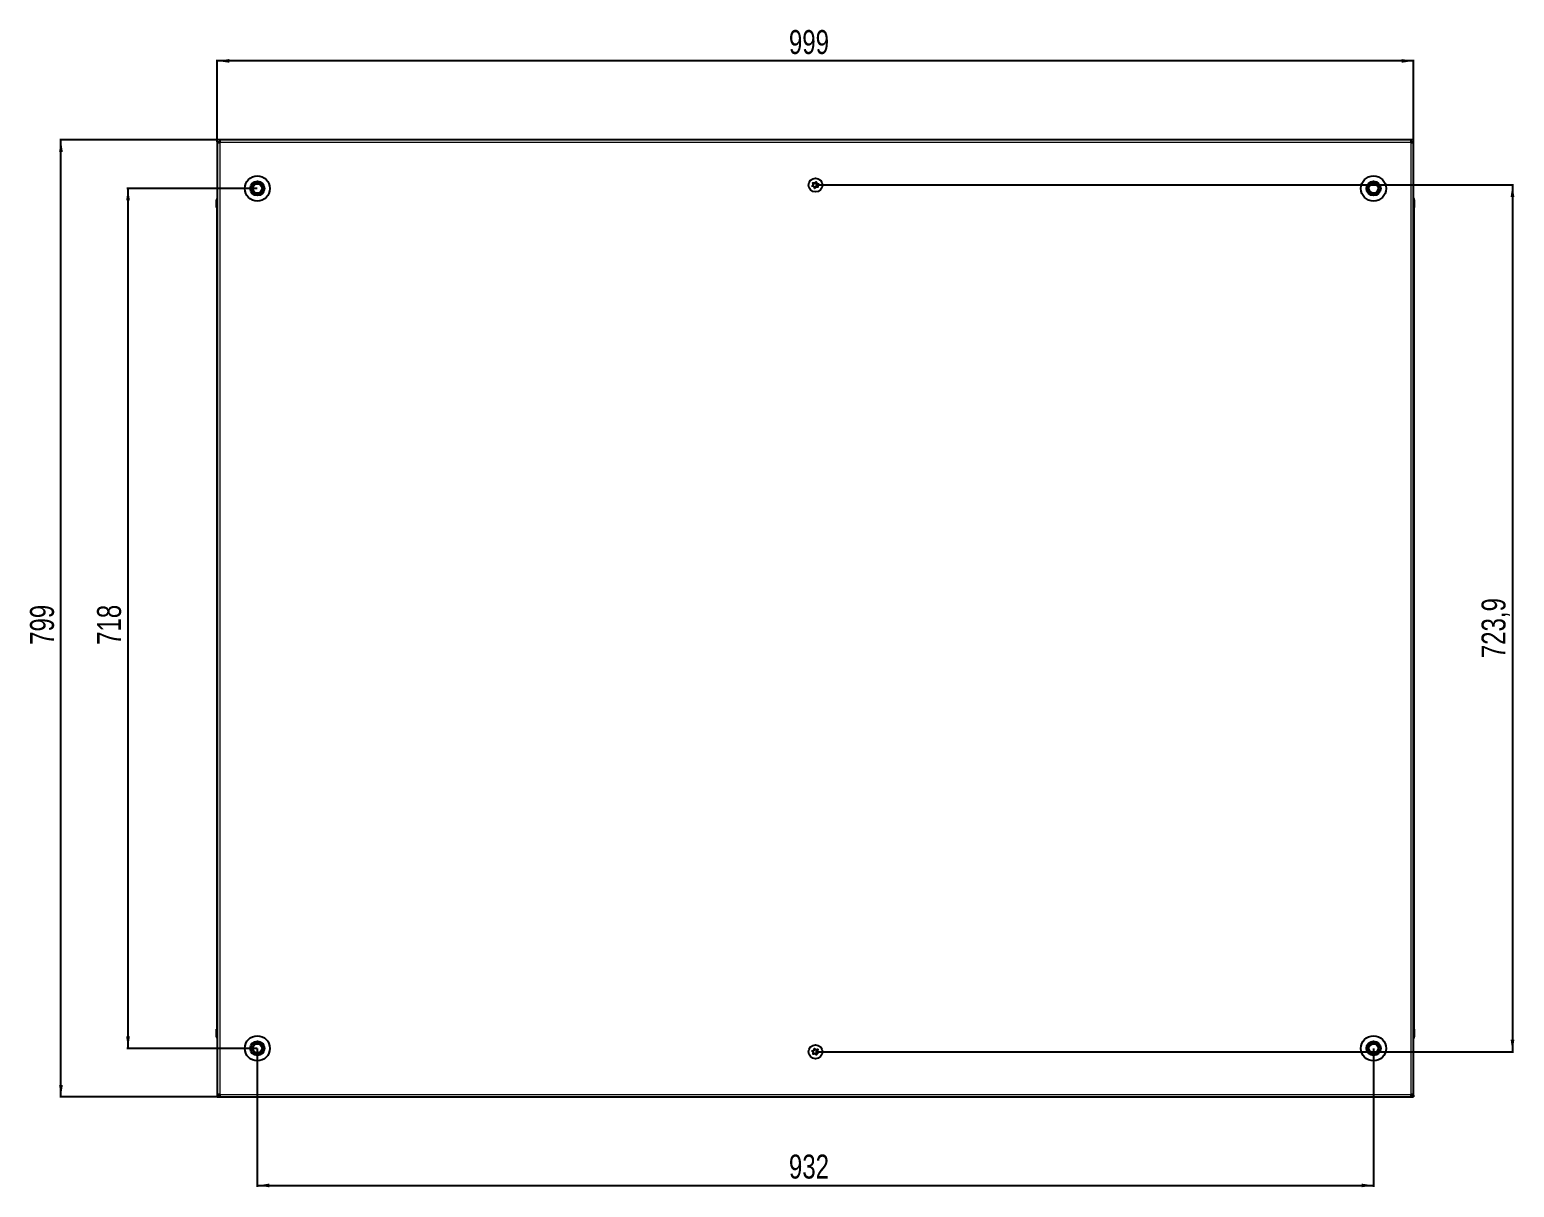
# Model space of a CAD drawing. Header units: millimetres. Extents: x 1415 to 6160, y -1588 to 1726.
# Drawn here: x 1415 to 2654, y 701 to 1668 of the extents above; entities that cross this region are included whole.
import ezdxf

# ---------------------------------------------------------------- set-up
doc = ezdxf.new("R2010")
doc.units = ezdxf.units.MM
doc.layers.add('FORMAT', color=7, linetype='Continuous')
doc.styles.add('SLDTEXTSTYLE0', font='TXT', dxfattribs={"width": 0.75})
doc.dimstyles.new('SLDDIMSTYLE0', dxfattribs={"dimtxt": 20, "dimasz": 10, "dimexe": 0, "dimexo": 0.0625, "dimgap": 5, "dimtad": 2, "dimdec": 1, "dimrnd": 1e-09, "dimzin": 12, "dimdsep": 46, "dimtxsty": 'SLDTEXTSTYLE0', "dimsah": 1, "dimcen": 0.09, "dimadec": 0, "dimazin": 3, "dimtfac": 1, "dimtofl": 0, "dimtmove": 0, "dimatfit": 3, "dimfxl": 0, "dimfrac": 2, "dimtolj": 1, "dimtzin": 12, "dimarcsym": 0})

# ---------------------------------------------------------------- blocks, each defined once
blk = doc.blocks.new('_D')
at = {"layer": 'FORMAT'}
for p, q in [((1571.3, 1575.8), (1439.8, 1575.8)), ((1440.8, 776.8), (1440.8, 1575.8)), ((1571.3, 776.8), (1439.8, 776.8))]:
    blk.add_line(p, q, dxfattribs=at)
for points in [[(1440.8, 1575.8), (1439.3, 1565.8), (1442.4, 1565.8)], [(1440.8, 776.8), (1442.4, 786.8), (1439.3, 786.8)]]:
    blk.add_solid(points, dxfattribs=at)
at = {"layer": 'FORMAT', "insert": (1415, 1154.2), "char_height": 20, "attachment_point": 1, "rotation": 90, "style": 'SLDTEXTSTYLE0'}
blk.add_mtext('799', dxfattribs=at)
blk = doc.blocks.new('_D_1')
at = {"layer": 'FORMAT'}
for p, q in [((1571.3, 1575.8), (1571.3, 1642.8)), ((2570.3, 1641.8), (1571.3, 1641.8)), ((2570.3, 1575.8), (2570.3, 1642.8))]:
    blk.add_line(p, q, dxfattribs=at)
for points in [[(1571.3, 1641.8), (1581.3, 1640.3), (1581.3, 1643.4)], [(2570.3, 1641.8), (2560.3, 1643.4), (2560.3, 1640.3)]]:
    blk.add_solid(points, dxfattribs=at)
at = {"layer": 'FORMAT', "insert": (2048.7, 1667.6), "char_height": 20, "attachment_point": 1, "style": 'SLDTEXTSTYLE0'}
blk.add_mtext('999', dxfattribs=at)
blk = doc.blocks.new('_D_2')
at = {"layer": 'FORMAT'}
for p, q in [((1604.8, 817.3), (1604.8, 701.8)), ((2536.8, 817.3), (2536.8, 701.8)), ((1604.8, 702.8), (2536.8, 702.8))]:
    blk.add_line(p, q, dxfattribs=at)
for points in [[(1604.8, 702.8), (1614.8, 701.3), (1614.8, 704.4)], [(2536.8, 702.8), (2526.8, 704.4), (2526.8, 701.3)]]:
    blk.add_solid(points, dxfattribs=at)
at = {"layer": 'FORMAT', "insert": (2048.7, 728.6), "char_height": 20, "attachment_point": 1, "style": 'SLDTEXTSTYLE0'}
blk.add_mtext('932', dxfattribs=at)
blk = doc.blocks.new('_D_3')
at = {"layer": 'FORMAT'}
for p, q in [((2070.8, 1538.3), (2653.8, 1538.3)), ((2652.8, 1538.3), (2652.8, 814.5)), ((2070.8, 814.5), (2653.8, 814.5))]:
    blk.add_line(p, q, dxfattribs=at)
for points in [[(2652.8, 1538.3), (2651.3, 1528.3), (2654.4, 1528.3)], [(2652.8, 814.5), (2654.4, 824.5), (2651.3, 824.5)]]:
    blk.add_solid(points, dxfattribs=at)
at = {"layer": 'FORMAT', "insert": (2627, 1143.1), "char_height": 20, "attachment_point": 1, "rotation": 90, "style": 'SLDTEXTSTYLE0'}
blk.add_mtext('723,9', dxfattribs=at)
blk = doc.blocks.new('_D_4')
at = {"layer": 'FORMAT'}
for p, q in [((1604.8, 1535.3), (1495.8, 1535.3)), ((1496.8, 1535.3), (1496.8, 817.3)), ((1604.8, 817.3), (1495.8, 817.3))]:
    blk.add_line(p, q, dxfattribs=at)
for points in [[(1496.8, 1535.3), (1495.3, 1525.3), (1498.4, 1525.3)], [(1496.8, 817.3), (1498.4, 827.3), (1495.3, 827.3)]]:
    blk.add_solid(points, dxfattribs=at)
at = {"layer": 'FORMAT', "insert": (1471, 1154.2), "char_height": 20, "attachment_point": 1, "rotation": 90, "style": 'SLDTEXTSTYLE0'}
blk.add_mtext('718', dxfattribs=at)

msp = doc.modelspace()

# ---------------------------------------------------------------- linework, layer by layer
at = {"color": 7, "linetype": 'Continuous', "lineweight": 25}
for p, q in [((1571.32, 1574.32), (1571.32, 1575.82)), ((1573.42, 1575.82), (1571.32, 1575.82)), ((1571.32, 1574.32), (1573.42, 1574.32)), ((1571.32, 1574.32), (1571.32, 1573.72)), ((2568.22, 1575.82), (1573.42, 1575.82)), ((1573.42, 1575.82), (1573.42, 1573.72)), ((2568.22, 1573.72), (2568.22, 1575.82)), ((2570.32, 1575.82), (2568.22, 1575.82)), ((2568.22, 1574.32), (2570.32, 1574.32)), ((2570.32, 1574.32), (2570.32, 1575.82)), ((2570.32, 1573.72), (2570.32, 1574.32)), ((1571.32, 1573.72), (1571.32, 778.92)), ((1571.32, 1573.72), (1573.42, 1573.72)), ((2568.22, 1573.72), (2570.32, 1573.72)), ((2570.32, 778.92), (2570.32, 1573.72)), ((1570.82, 1525.82), (1570.82, 1519.32)), ((1570.82, 1519.32), (1570.82, 1525.82)), ((2570.32, 1527.15), (2570.32, 1527.15)), ((2570.82, 1525.82), (2570.82, 1519.32)), ((2570.82, 1519.32), (2570.82, 1525.82)), ((1570.82, 1519.32), (1570.82, 1519.32)), ((1571.32, 1519.32), (1570.82, 1519.32)), ((1570.97, 1519.32), (1570.97, 833.32)), ((2570.32, 1519.32), (2570.82, 1519.32)), ((2570.67, 833.32), (2570.67, 1519.32)), ((2570.82, 1519.32), (2570.82, 1519.32)), ((2570.82, 1519.32), (2570.82, 1519.32)), ((1570.82, 826.82), (1570.82, 833.32)), ((1570.82, 833.32), (1570.82, 833.32)), ((1570.82, 833.32), (1570.82, 833.32)), ((1570.82, 833.32), (1570.82, 826.82)), ((1571.32, 833.32), (1570.82, 833.32)), ((2570.32, 833.32), (2570.82, 833.32)), ((2570.82, 833.32), (2570.82, 833.32)), ((2570.82, 826.82), (2570.82, 833.32)), ((2570.82, 833.32), (2570.82, 826.82)), ((1571.32, 825.5), (1571.32, 825.5)), ((1573.42, 778.92), (1571.32, 778.92)), ((1571.32, 778.92), (1571.32, 778.32)), ((1573.42, 778.32), (1571.32, 778.32)), ((1571.32, 778.32), (1571.32, 776.82)), ((1571.32, 776.82), (1573.42, 776.82)), ((1573.42, 778.92), (1573.42, 776.82)), ((1573.42, 776.82), (2568.22, 776.82)), ((2568.22, 776.82), (2568.22, 778.92)), ((2570.32, 778.92), (2568.22, 778.92)), ((2570.32, 778.32), (2568.22, 778.32)), ((2568.22, 776.82), (2570.32, 776.82)), ((2570.32, 778.32), (2570.32, 778.92)), ((2570.32, 778.32), (2570.32, 776.82))]:
    msp.add_line(p, q, dxfattribs=at)
at = {"color": 8, "linetype": 'Continuous', "lineweight": 18}
for p, q in [((1573.42, 1573.72), (1573.42, 778.92)), ((2568.22, 1573.72), (1573.42, 1573.72)), ((2568.22, 778.92), (2568.22, 1573.72)), ((1571.32, 1525.82), (1570.82, 1525.82)), ((2570.32, 1525.82), (2570.82, 1525.82)), ((1571.32, 826.82), (1570.82, 826.82)), ((2570.32, 826.82), (2570.82, 826.82)), ((1573.42, 778.92), (2568.22, 778.92))]:
    msp.add_line(p, q, dxfattribs=at)
at = {"color": 7, "linetype": 'Continuous', "lineweight": 25}
for centre, radius in [((1604.82, 1535.32), 10.5), ((1604.82, 1535.32), 6), ((1604.82, 1535.32), 3.9), ((2070.82, 1538.17), 5.79), ((2070.82, 1538.17), 1.85), ((2536.82, 1535.32), 10.5), ((2536.82, 1535.32), 6), ((2536.82, 1535.32), 3.9), ((1604.82, 817.32), 10.5), ((1604.82, 817.32), 6), ((1604.82, 817.32), 3.9), ((2070.82, 814.47), 5.79), ((2536.82, 817.32), 10.5), ((2536.82, 817.32), 6), ((2536.82, 817.32), 3.9), ((2070.82, 814.47), 1.85)]:
    msp.add_circle(centre, radius, dxfattribs=at)
for centre, radius, start, end in [((1604.82, 1535.32), 4.62, 120, 180), ((1604.82, 1535.32), 4.62, 60, 120), ((1604.82, 1535.32), 4.62, 0, 60), ((2536.82, 1535.32), 4.62, 120, 180), ((2536.82, 1535.32), 4.62, 60, 120), ((2536.82, 1535.32), 4.62, 0, 60), ((1572.82, 1525.82), 2, 138.57492, 180), ((1572.82, 1525.82), 2, 138.59038, 180), ((1604.82, 1535.32), 4.62, 180, 240), ((1604.82, 1535.32), 4.62, 240, 300), ((1604.82, 1535.32), 4.62, 300, 0), ((2536.82, 1535.32), 4.62, 180, 240), ((2536.82, 1535.32), 4.62, 240, 300), ((2536.82, 1535.32), 4.62, 300, 0), ((2568.82, 1525.82), 2, 33.94202, 41.40962), ((2568.82, 1525.82), 2, 0, 41.40962), ((2568.82, 1525.82), 2, 360, 18.58003), ((1572.82, 826.82), 2, 180, 199.56674), ((1572.82, 826.82), 2, 180, 221.40962), ((1572.82, 826.82), 2, 213.78451, 221.40962), ((1604.82, 817.32), 4.62, 120, 180), ((1604.82, 817.32), 4.62, 60, 120), ((1604.82, 817.32), 4.62, 360, 60), ((2536.82, 817.32), 4.62, 120, 180), ((2536.82, 817.32), 4.62, 60, 120), ((2536.82, 817.32), 4.62, 0, 60), ((2568.82, 826.82), 2, 318.57492, 0), ((2568.82, 826.82), 2, 318.59038, 0), ((1604.82, 817.32), 4.62, 180, 240), ((1604.82, 817.32), 4.62, 240, 300), ((1604.82, 817.32), 4.62, 300, 360), ((2536.82, 817.32), 4.62, 180, 240), ((2536.82, 817.32), 4.62, 240, 300), ((2536.82, 817.32), 4.62, 300, 0)]:
    msp.add_arc(centre, radius, start, end, dxfattribs=at)
for points, knots in [([(1600.2, 1535.32), (1600.53, 1535.9), (1601.1, 1536.88), (1601.92, 1538.3), (1602.33, 1539.01), (1602.51, 1539.32)], [0, 0, 0, 0, 0.4391308, 0.7513783, 1, 1, 1, 1]), ([(1602.51, 1539.32), (1602.71, 1539.32), (1603.42, 1539.32), (1604.72, 1539.32), (1606.11, 1539.32), (1606.86, 1539.32), (1607.13, 1539.32)], [0, 0, 0, 0, 0.1393293, 0.4852696, 0.8163565, 1, 1, 1, 1]), ([(1607.13, 1539.32), (1607.46, 1538.75), (1608.03, 1537.77), (1608.85, 1536.35), (1609.26, 1535.64), (1609.44, 1535.32)], [0, 0, 0, 0, 0.4391308, 0.7513783, 1, 1, 1, 1]), ([(2068.73, 1540.04), (2068.72, 1540.03), (2068.71, 1540), (2068.71, 1539.95), (2068.73, 1539.8), (2068.87, 1539.44), (2069.06, 1538.94), (2068.96, 1538.31), (2068.64, 1537.91), (2068.36, 1537.63), (2068.21, 1537.45), (2068.16, 1537.36), (2068.15, 1537.32), (2068.16, 1537.29), (2068.18, 1537.26), (2068.24, 1537.22), (2068.5, 1537.15), (2068.97, 1537.09), (2069.64, 1536.85), (2069.96, 1536.21), (2070.06, 1535.75), (2070.16, 1535.5), (2070.21, 1535.45), (2070.24, 1535.43), (2070.27, 1535.43), (2070.31, 1535.44), (2070.34, 1535.46), (2070.41, 1535.51), (2070.56, 1535.68), (2070.8, 1535.98), (2071.17, 1536.34), (2071.78, 1536.51), (2072.3, 1536.38), (2072.68, 1536.28), (2072.83, 1536.27), (2072.89, 1536.29), (2072.91, 1536.31), (2072.93, 1536.34), (2072.93, 1536.4), (2072.91, 1536.54), (2072.77, 1536.9), (2072.58, 1537.41), (2072.68, 1538.04), (2073, 1538.44), (2073.28, 1538.72), (2073.43, 1538.9), (2073.48, 1538.98), (2073.49, 1539.03), (2073.48, 1539.06), (2073.46, 1539.08), (2073.4, 1539.13), (2073.14, 1539.2), (2072.67, 1539.25), (2072, 1539.5), (2071.68, 1540.13), (2071.58, 1540.6), (2071.48, 1540.85), (2071.43, 1540.9), (2071.4, 1540.91), (2071.37, 1540.92), (2071.33, 1540.91), (2071.3, 1540.89), (2071.23, 1540.84), (2071.08, 1540.67), (2070.84, 1540.37), (2070.47, 1540.01), (2069.86, 1539.84), (2069.34, 1539.97), (2068.96, 1540.06), (2068.81, 1540.07), (2068.75, 1540.06), (2068.74, 1540.04), (2068.73, 1540.04)], [0, 0, 0, 0, 0.0020087, 0.00442, 0.0093647, 0.0255282, 0.0677053, 0.0957862, 0.1246456, 0.1503415, 0.1605194, 0.1633943, 0.1656965, 0.1672448, 0.1688741, 0.1707699, 0.1786058, 0.2119941, 0.2499945, 0.2879948, 0.3213831, 0.329219, 0.3311148, 0.3327441, 0.3342924, 0.3362166, 0.3385353, 0.3413178, 0.349662, 0.3753578, 0.4042173, 0.4322982, 0.4744753, 0.4906388, 0.4966691, 0.49844, 0.5, 0.5020087, 0.50442, 0.5093647, 0.5255282, 0.5677053, 0.5957862, 0.6246456, 0.6503415, 0.6605194, 0.6633943, 0.6656965, 0.6672448, 0.6688741, 0.6707699, 0.6786058, 0.7119941, 0.7499945, 0.7879948, 0.8213831, 0.829219, 0.8311148, 0.8327441, 0.8342924, 0.8362166, 0.8385353, 0.8413178, 0.849662, 0.8753578, 0.9042173, 0.9322982, 0.9744753, 0.9906388, 0.9966691, 0.99844, 1, 1, 1, 1]), ([(2532.2, 1535.32), (2532.53, 1535.9), (2533.1, 1536.88), (2533.92, 1538.3), (2534.33, 1539.01), (2534.51, 1539.32)], [0, 0, 0, 0, 0.4391308, 0.7513783, 1, 1, 1, 1]), ([(2534.51, 1539.32), (2534.71, 1539.32), (2535.42, 1539.32), (2536.72, 1539.32), (2538.11, 1539.32), (2538.86, 1539.32), (2539.13, 1539.32)], [0, 0, 0, 0, 0.1393293, 0.4852696, 0.8163565, 1, 1, 1, 1]), ([(2539.13, 1539.32), (2539.46, 1538.75), (2540.03, 1537.77), (2540.85, 1536.35), (2541.26, 1535.64), (2541.44, 1535.32)], [0, 0, 0, 0, 0.4391308, 0.7513783, 1, 1, 1, 1]), ([(1602.51, 1531.32), (1602.18, 1531.9), (1601.61, 1532.88), (1600.79, 1534.3), (1600.38, 1535.01), (1600.2, 1535.32)], [0, 0, 0, 0, 0.4391308, 0.7513783, 1, 1, 1, 1]), ([(1607.13, 1531.32), (1606.86, 1531.32), (1606.11, 1531.32), (1604.72, 1531.32), (1603.42, 1531.32), (1602.71, 1531.32), (1602.51, 1531.32)], [0, 0, 0, 0, 0.1836435, 0.5147304, 0.8606707, 1, 1, 1, 1]), ([(1609.44, 1535.32), (1609.11, 1534.75), (1608.54, 1533.77), (1607.72, 1532.35), (1607.31, 1531.64), (1607.13, 1531.32)], [0, 0, 0, 0, 0.4391308, 0.7513783, 1, 1, 1, 1]), ([(2534.51, 1531.32), (2534.18, 1531.9), (2533.61, 1532.88), (2532.79, 1534.3), (2532.38, 1535.01), (2532.2, 1535.32)], [0, 0, 0, 0, 0.4391308, 0.7513783, 1, 1, 1, 1]), ([(2539.13, 1531.32), (2538.86, 1531.32), (2538.11, 1531.32), (2536.72, 1531.32), (2535.42, 1531.32), (2534.71, 1531.32), (2534.51, 1531.32)], [0, 0, 0, 0, 0.1836435, 0.5147304, 0.8606707, 1, 1, 1, 1]), ([(2541.44, 1535.32), (2541.11, 1534.75), (2540.54, 1533.77), (2539.72, 1532.35), (2539.31, 1531.64), (2539.13, 1531.32)], [0, 0, 0, 0, 0.4391308, 0.7513783, 1, 1, 1, 1]), ([(1600.2, 817.32), (1600.53, 817.9), (1601.1, 818.88), (1601.92, 820.3), (1602.33, 821.01), (1602.51, 821.32)], [0, 0, 0, 0, 0.4391308, 0.7513783, 1, 1, 1, 1]), ([(1602.51, 821.32), (1602.71, 821.32), (1603.42, 821.32), (1604.72, 821.32), (1606.11, 821.32), (1606.86, 821.32), (1607.13, 821.32)], [0, 0, 0, 0, 0.1393293, 0.4852696, 0.8163565, 1, 1, 1, 1]), ([(1607.13, 821.32), (1607.46, 820.75), (1608.03, 819.77), (1608.85, 818.35), (1609.26, 817.64), (1609.44, 817.32)], [0, 0, 0, 0, 0.4391308, 0.7513783, 1, 1, 1, 1]), ([(2532.2, 817.32), (2532.53, 817.9), (2533.1, 818.88), (2533.92, 820.3), (2534.33, 821.01), (2534.51, 821.32)], [0, 0, 0, 0, 0.4391308, 0.7513783, 1, 1, 1, 1]), ([(2534.51, 821.32), (2534.71, 821.32), (2535.42, 821.32), (2536.72, 821.32), (2538.11, 821.32), (2538.86, 821.32), (2539.13, 821.32)], [0, 0, 0, 0, 0.1393293, 0.4852696, 0.8163565, 1, 1, 1, 1]), ([(2539.13, 821.32), (2539.46, 820.75), (2540.03, 819.77), (2540.85, 818.35), (2541.26, 817.64), (2541.44, 817.32)], [0, 0, 0, 0, 0.4391308, 0.7513783, 1, 1, 1, 1]), ([(1602.51, 813.32), (1602.18, 813.9), (1601.61, 814.88), (1600.79, 816.3), (1600.38, 817.01), (1600.2, 817.32)], [0, 0, 0, 0, 0.4391308, 0.7513783, 1, 1, 1, 1]), ([(1607.13, 813.32), (1606.86, 813.32), (1606.11, 813.32), (1604.72, 813.32), (1603.42, 813.32), (1602.71, 813.32), (1602.51, 813.32)], [0, 0, 0, 0, 0.1836435, 0.5147304, 0.8606707, 1, 1, 1, 1]), ([(1609.44, 817.32), (1609.11, 816.75), (1608.54, 815.77), (1607.72, 814.35), (1607.31, 813.64), (1607.13, 813.32)], [0, 0, 0, 0, 0.4391308, 0.7513783, 1, 1, 1, 1]), ([(2073.55, 813.83), (2073.55, 813.84), (2073.55, 813.87), (2073.52, 813.92), (2073.43, 814.04), (2073.14, 814.29), (2072.73, 814.64), (2072.52, 815.24), (2072.61, 815.75), (2072.72, 816.13), (2072.77, 816.36), (2072.77, 816.45), (2072.76, 816.49), (2072.73, 816.52), (2072.7, 816.53), (2072.63, 816.54), (2072.37, 816.48), (2071.93, 816.3), (2071.23, 816.2), (2070.64, 816.61), (2070.33, 816.96), (2070.12, 817.13), (2070.05, 817.16), (2070.02, 817.16), (2069.99, 817.15), (2069.97, 817.12), (2069.94, 817.09), (2069.91, 817.01), (2069.86, 816.79), (2069.79, 816.41), (2069.64, 815.92), (2069.19, 815.48), (2068.66, 815.35), (2068.28, 815.25), (2068.15, 815.19), (2068.11, 815.14), (2068.09, 815.11), (2068.09, 815.08), (2068.12, 815.02), (2068.21, 814.91), (2068.5, 814.66), (2068.91, 814.3), (2069.12, 813.71), (2069.03, 813.2), (2068.92, 812.82), (2068.87, 812.59), (2068.87, 812.49), (2068.88, 812.45), (2068.91, 812.43), (2068.94, 812.41), (2069.01, 812.41), (2069.27, 812.47), (2069.71, 812.64), (2070.41, 812.74), (2071, 812.34), (2071.31, 811.98), (2071.52, 811.81), (2071.58, 811.79), (2071.62, 811.79), (2071.65, 811.8), (2071.67, 811.82), (2071.69, 811.86), (2071.73, 811.94), (2071.78, 812.16), (2071.85, 812.53), (2072, 813.03), (2072.45, 813.47), (2072.98, 813.6), (2073.36, 813.7), (2073.49, 813.76), (2073.53, 813.8), (2073.54, 813.82), (2073.55, 813.83)], [0, 0, 0, 0, 0.0020087, 0.00442, 0.0093647, 0.0255282, 0.0677053, 0.0957862, 0.1246456, 0.1503415, 0.1605194, 0.1633943, 0.1656965, 0.1672448, 0.1688741, 0.1707699, 0.1786058, 0.2119941, 0.2499945, 0.2879948, 0.3213831, 0.329219, 0.3311148, 0.3327441, 0.3342924, 0.3362166, 0.3385353, 0.3413178, 0.349662, 0.3753578, 0.4042173, 0.4322982, 0.4744753, 0.4906388, 0.4966691, 0.49844, 0.5, 0.5020087, 0.50442, 0.5093647, 0.5255282, 0.5677053, 0.5957862, 0.6246456, 0.6503415, 0.6605194, 0.6633943, 0.6656965, 0.6672448, 0.6688741, 0.6707699, 0.6786058, 0.7119941, 0.7499945, 0.7879948, 0.8213831, 0.829219, 0.8311148, 0.8327441, 0.8342924, 0.8362166, 0.8385353, 0.8413178, 0.849662, 0.8753578, 0.9042173, 0.9322982, 0.9744753, 0.9906388, 0.9966691, 0.99844, 1, 1, 1, 1]), ([(2534.51, 813.32), (2534.18, 813.9), (2533.61, 814.88), (2532.79, 816.3), (2532.38, 817.01), (2532.2, 817.32)], [0, 0, 0, 0, 0.4391308, 0.7513783, 1, 1, 1, 1]), ([(2539.13, 813.32), (2538.86, 813.32), (2538.11, 813.32), (2536.72, 813.32), (2535.42, 813.32), (2534.71, 813.32), (2534.51, 813.32)], [0, 0, 0, 0, 0.1836435, 0.5147304, 0.8606707, 1, 1, 1, 1]), ([(2541.44, 817.32), (2541.11, 816.75), (2540.54, 815.77), (2539.72, 814.35), (2539.31, 813.64), (2539.13, 813.32)], [0, 0, 0, 0, 0.4391308, 0.7513783, 1, 1, 1, 1])]:
    msp.add_open_spline(points, degree=3, knots=knots, dxfattribs=at)

# ---------------------------------------------------------------- dimensions: what is measured, and where the dimension line sits
at = {"layer": 'FORMAT'}
for base, p1, p2, picture, middle in [((1571.32, 1641.82), (2570.32, 1575.82), (1571.32, 1575.82), '_D_1', (2070.82, 1641.82)), ((2536.82, 702.82), (1604.82, 817.32), (2536.82, 817.32), '_D_2', (2070.82, 702.82))]:
    dim = msp.add_linear_dim(base=base, p1=p1, p2=p2, dimstyle='SLDDIMSTYLE0', dxfattribs=at)
    dim.commit()
    dim.dimension.update_dxf_attribs({"geometry": picture, "text_midpoint": middle, "dimtype": 160})
for base, p1, p2, picture, middle in [((1440.82, 1575.82), (1571.32, 776.82), (1571.32, 1575.82), '_D', (1440.82, 1176.32)), ((2652.8202948, 814.47343353), (2070.8199379, 1538.32343353), (2070.8199379, 814.47343353), '_D_3', (2652.8202948, 1176.39843353)), ((1496.82, 817.32), (1604.82, 1535.32), (1604.82, 817.32), '_D_4', (1496.82, 1176.32))]:
    dim = msp.add_linear_dim(base=base, p1=p1, p2=p2, angle=90, dimstyle='SLDDIMSTYLE0', dxfattribs=at)
    dim.commit()
    dim.dimension.update_dxf_attribs({"geometry": picture, "text_midpoint": middle, "dimtype": 160})

doc.saveas('drawing.dxf')
